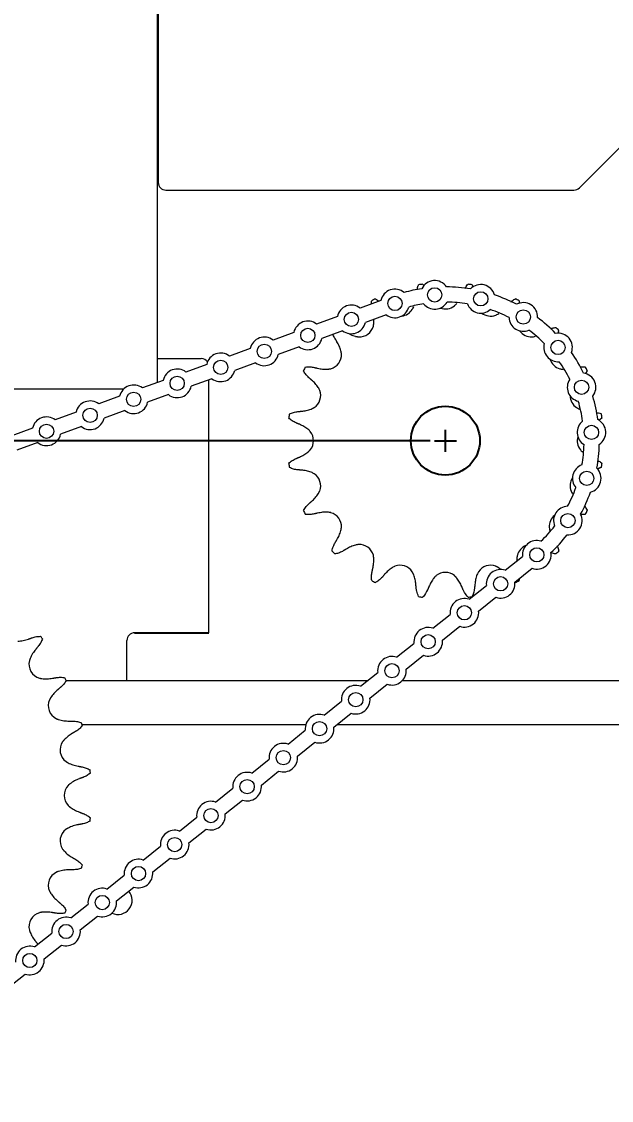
# Model space of a CAD drawing. Header units: inches. Extents: x 13.3 to 24.9, y 7.7 to 19.8.
# Drawn here: x 18.609 to 21.025, y 12.563 to 16.985 of the extents above; entities that cross this region are included whole.
import ezdxf

# ---------------------------------------------------------------- set-up
doc = ezdxf.new("R2010")
doc.units = ezdxf.units.IN
doc.header["$MEASUREMENT"] = 0
doc.header["$PDSIZE"] = -1
doc.layers.add('DIM', color=1, linetype='Continuous')
doc.styles.add('SLDTEXTSTYLE0', font='ARIAL.TTF', dxfattribs={"width": 0.7})
doc.styles.get("Standard").update_dxf_attribs({"font": 'ARIAL.TTF'})
doc.dimstyles.new('SLDDIMSTYLE0', dxfattribs={"dimtxt": 0.125, "dimasz": 0.15, "dimexe": 0, "dimexo": 0.0625, "dimgap": 0.03125, "dimtad": 0, "dimtih": 1, "dimtoh": 1, "dimdec": 3, "dimlfac": 4, "dimrnd": 1e-09, "dimzin": 12, "dimdsep": 46, "dimtxsty": 'SLDTEXTSTYLE0', "dimsah": 1, "dimcen": 0.09, "dimadec": 0, "dimazin": 0, "dimtfac": 1, "dimtdec": 3, "dimtofl": 0, "dimtmove": 0, "dimatfit": 3, "dimfxl": 0, "dimtolj": 1, "dimtzin": 12, "dimarcsym": 0})
doc.dimstyles.get("Standard").update_dxf_attribs({"dimtxt": 0.18, "dimasz": 0.18, "dimexe": 0.18, "dimexo": 0.0625, "dimgap": 0.09, "dimtad": 0, "dimtih": 1, "dimtoh": 1, "dimdec": 4, "dimzin": 0, "dimdsep": 46, "dimtxsty": 'Standard', "dimcen": 0.09, "dimadec": 0, "dimazin": 0, "dimtfac": 1, "dimtdec": 4, "dimtofl": 0, "dimtmove": 0, "dimatfit": 3, "dimfxl": 0, "dimtolj": 1, "dimtzin": 0, "dimarcsym": 0})

# ---------------------------------------------------------------- blocks, each defined once
blk = doc.blocks.new('*D13')
at = {"color": 0, "linetype": 'ByBlock', "lineweight": -2}
for p, q in [((16.5172, 18.5912), (16.5172, 19.6537)), ((16.6672, 19.6537), (20.4652, 19.6537)), ((24.7908, 19.6537), (20.9928, 19.6537)), ((24.9408, 16.3108), (24.9408, 19.6537))]:
    blk.add_line(p, q, dxfattribs=at)
at = {"color": 0, "linetype": 'ByBlock'}
for points in [[(16.5172, 19.6537), (16.6672, 19.6287), (16.6672, 19.6787)], [(24.9408, 19.6537), (24.7908, 19.6287), (24.7908, 19.6787)]]:
    blk.add_solid(points, dxfattribs=at)
at = {"layer": 'DEFPOINTS', "color": 0, "linetype": 'ByBlock'}
for p in [(16.5172, 18.5287), (24.9408, 16.2483)]:
    blk.add_point(p, dxfattribs=at)
at = {"color": 0, "linetype": 'ByBlock', "insert": (20.729, 19.6537), "char_height": 0.125, "attachment_point": 5, "style": 'SLDTEXTSTYLE0'}
blk.add_mtext('33 11/16', dxfattribs=at)
blk = doc.blocks.new('*D14')
at = {"color": 0, "linetype": 'ByBlock', "lineweight": -2}
for p, q in [((20.2825, 15.267), (14.2488, 15.267)), ((14.4288, 15.087), (14.4288, 14.1978)), ((14.4288, 12.743), (14.4288, 13.6801)), ((16.4547, 12.563), (14.2488, 12.563))]:
    blk.add_line(p, q, dxfattribs=at)
at = {"color": 0, "linetype": 'ByBlock'}
for points in [[(14.4288, 15.267), (14.4588, 15.087), (14.3988, 15.087)], [(14.4288, 12.563), (14.4588, 12.743), (14.3988, 12.743)]]:
    blk.add_solid(points, dxfattribs=at)
at = {"layer": 'DEFPOINTS', "color": 0, "linetype": 'ByBlock'}
for p in [(20.345, 15.267), (16.5172, 12.563)]:
    blk.add_point(p, dxfattribs=at)
at = {"color": 0, "linetype": 'ByBlock', "insert": (14.4288, 13.939), "char_height": 0.125, "attachment_point": 5, "style": 'SLDTEXTSTYLE0'}
blk.add_mtext('\\A1;\\S12 13\\/16"^ 10 13\\/16";', dxfattribs=at)

msp = doc.modelspace()

# ---------------------------------------------------------------- linework, layer by layer
at = {"color": 7, "linetype": 'Continuous', "lineweight": 15}
for p, q in [((19.164274, 17.500538), (19.164274, 15.505102)), ((19.169275, 17.450539), (19.169275, 16.325538)), ((19.164274, 16.959732), (19.169275, 16.959732)), ((19.169275, 16.803481), (19.164274, 16.803481)), ((21.313621, 16.723137), (20.893927, 16.303442)), ((19.200524, 16.294288), (20.87183, 16.294288)), ((20.081146, 15.84175), (19.995914, 15.810456)), ((19.902789, 15.776263), (19.817556, 15.744968)), ((20.102688, 15.78308), (20.017456, 15.751785)), ((19.724431, 15.710775), (19.639199, 15.67948)), ((19.924331, 15.717592), (19.839099, 15.686297)), ((19.546074, 15.645287), (19.460841, 15.613993)), ((19.745973, 15.652104), (19.660741, 15.62081)), ((19.367717, 15.5798), (19.282484, 15.548505)), ((19.567616, 15.586617), (19.482384, 15.555322)), ((19.389258, 15.521129), (19.304026, 15.489834)), ((19.027328, 15.478481), (18.454674, 15.478481)), ((19.18936, 15.514312), (19.104126, 15.483017)), ((19.376274, 14.479482), (19.376274, 15.516361)), ((19.376274, 14.479482), (19.376274, 15.516361)), ((19.011002, 15.448824), (18.925769, 15.41753)), ((19.210902, 15.455641), (19.125669, 15.424347)), ((19.032544, 15.390154), (18.947311, 15.358859)), ((18.832645, 15.383337), (18.747411, 15.35204)), ((18.654287, 15.317849), (18.569054, 15.286552)), ((18.854187, 15.324666), (18.768953, 15.293371)), ((18.675829, 15.259178), (18.590596, 15.227884)), ((20.590476, 14.735861), (20.661348, 14.792615)), ((20.629543, 14.687075), (20.700416, 14.743831)), ((20.442169, 14.617096), (20.513042, 14.673851)), ((20.481235, 14.568311), (20.552109, 14.625065)), ((20.293861, 14.498332), (20.364734, 14.555088)), ((20.332928, 14.449548), (20.403801, 14.506301)), ((19.0409, 14.282732), (19.0409, 14.448231)), ((19.0409, 14.282732), (19.0409, 14.448231)), ((20.145553, 14.379569), (20.216426, 14.436322)), ((20.18462, 14.330782), (20.255493, 14.387538)), ((20.024626, 14.282732), (18.791396, 14.282732)), ((19.997246, 14.260805), (20.068119, 14.317559)), ((23.228437, 14.282732), (20.167838, 14.282732)), ((20.036312, 14.212019), (20.107186, 14.268774)), ((19.848938, 14.142042), (19.919811, 14.198795)), ((19.888005, 14.093255), (19.958878, 14.150011)), ((18.856789, 14.10408), (19.773783, 14.10408)), ((19.70063, 14.023276), (19.771504, 14.080032)), ((19.901524, 14.10408), (21.801562, 14.10408)), ((19.739697, 13.974492), (19.81057, 14.031245)), ((19.552323, 13.904513), (19.623196, 13.961268)), ((19.591391, 13.855728), (19.662263, 13.912482)), ((19.404015, 13.785749), (19.474888, 13.842503)), ((19.443083, 13.736963), (19.513955, 13.793718)), ((19.255709, 13.666986), (19.326581, 13.723739)), ((19.294776, 13.618199), (19.365648, 13.674955)), ((19.107401, 13.54822), (19.178273, 13.604976)), ((19.146468, 13.499436), (19.21734, 13.556189)), ((18.959093, 13.429457), (19.029966, 13.486212)), ((18.99816, 13.380672), (19.069032, 13.437426)), ((18.810786, 13.310693), (18.881658, 13.367447)), ((18.849853, 13.261909), (18.920725, 13.318662)), ((18.662478, 13.19193), (18.73335, 13.248683)), ((18.701545, 13.143143), (18.772418, 13.199899)), ((18.553237, 13.02438), (18.624111, 13.081135))]:
    msp.add_line(p, q, dxfattribs=at)
msp.add_line((19.07215, 14.479482), (19.376274, 14.479482))
for centre, radius in [((20.301266, 15.864632), 0.029249), ((20.489995, 15.848431), 0.02925), ((20.138479, 15.829512), 0.02925), ((19.960122, 15.764024), 0.02925), ((20.664239, 15.774132), 0.02925), ((19.781765, 15.698536), 0.02925), ((19.603408, 15.633048), 0.02925), ((20.806587, 15.649159), 0.02925), ((19.42505, 15.567561), 0.02925), ((19.246693, 15.502073), 0.02925), ((20.902816, 15.485999), 0.02925), ((19.068336, 15.436586), 0.02925), ((18.889978, 15.371098), 0.02925), ((18.711621, 15.30561), 0.02925), ((20.943311, 15.300954), 0.02925), ((20.924025, 15.112516), 0.02925), ((20.846885, 14.939512), 0.02925), ((20.7196, 14.799226), 0.02925), ((20.571292, 14.680463), 0.02925), ((20.422984, 14.5617), 0.02925), ((20.274678, 14.442935), 0.029249), ((20.126369, 14.32417), 0.02925), ((19.978062, 14.205407), 0.02925), ((19.829754, 14.086643), 0.02925), ((19.681446, 13.96788), 0.02925), ((19.53314, 13.849116), 0.029249), ((19.384831, 13.730351), 0.02925), ((19.236523, 13.611587), 0.02925), ((19.088217, 13.492824), 0.02925), ((18.939911, 13.37406), 0.029249), ((18.791602, 13.255295), 0.02925), ((18.643294, 13.136531), 0.02925)]:
    msp.add_circle(centre, radius, dxfattribs=at)
msp.add_circle((20.345024, 15.266981), 0.14125)
for centre, radius, start, end in [((19.200525, 16.325539), 0.031251, 180.000602, 269.997247), ((20.871829, 16.325537), 0.031249, 270.001233, 315.004562), ((20.301266, 15.864631), 0.058625, 34.057558, 154.317936), ((20.13848, 15.82951), 0.058626, 50.032495, 167.948823), ((20.345059, 15.266768), 0.630715, 98.812514, 105.534828), ((20.343859, 15.274624), 0.640433, 98.246743, 99.761272), ((20.345066, 15.267477), 0.630003, 80.621302, 89.566295), ((20.34586, 15.272541), 0.642542, 80.241214, 81.750771), ((20.489995, 15.848429), 0.058626, 15.87279, 136.129772), ((20.340464, 15.27589), 0.638157, 116.238376, 117.758375), ((20.301266, 15.864635), 0.058627, 218.806054, 329.569879), ((20.344982, 15.266418), 0.568564, 80.877574, 89.311241), ((20.344877, 15.266663), 0.630849, 62.438847, 71.371859), ((20.35097, 15.278654), 0.635066, 62.23617, 63.763473), ((20.664239, 15.774133), 0.058625, 357.68252, 117.942964), ((19.960123, 15.764022), 0.058626, 52.375038, 167.94851), ((20.13848, 15.82951), 0.058624, 232.372771, 345.547583), ((20.159828, 15.836951), 0.059302, 276.481234, 326.916099), ((20.345149, 15.266344), 0.568649, 99.06263, 105.284211), ((20.345025, 15.866271), 0.059291, 249.539282, 308.921733), ((20.489994, 15.848427), 0.058622, 200.611426, 311.388069), ((20.530216, 15.836928), 0.059281, 232.419161, 290.924834), ((20.345072, 15.267091), 0.567881, 62.684503, 71.1284), ((19.781766, 15.698534), 0.058626, 52.375038, 167.94851), ((19.960122, 15.764026), 0.058626, 232.375038, 347.94851), ((20.664239, 15.774132), 0.058625, 182.426846, 293.19684), ((20.345191, 15.267173), 0.630247, 44.247803, 53.189447), ((19.992768, 15.75182), 0.059294, 267.080742, 344.919604), ((20.697281, 15.751821), 0.059295, 215.305255, 272.919945), ((20.345323, 15.267318), 0.56755, 44.494622, 52.943383), ((20.806589, 15.649161), 0.058623, 339.493564, 99.756935), ((20.34075, 15.262708), 0.654209, 44.258681, 45.741319), ((19.603408, 15.633047), 0.058626, 52.375038, 167.94851), ((19.781764, 15.698538), 0.058626, 232.375038, 347.94851), ((20.806587, 15.649159), 0.058624, 164.240263, 275.010504), ((19.425051, 15.567561), 0.058625, 52.374375, 167.94964), ((19.603407, 15.63305), 0.058626, 232.375038, 347.94851), ((19.860183, 15.619239), 0.059297, 285.082328, 2.918387), ((20.34495, 15.266938), 0.630585, 26.062839, 34.999655), ((19.345023, 15.572232), 0.031251, 34.329101, 89.998033), ((19.345023, 15.572232), 0.031251, 34.329101, 89.998033), ((20.341357, 15.268871), 0.644039, 152.248567, 153.754682), ((20.82987, 15.619244), 0.059303, 198.175182, 254.915665), ((20.345009, 15.266972), 0.568018, 26.310485, 34.752194), ((20.348692, 15.268871), 0.644039, 26.245318, 27.751433), ((19.246693, 15.502073), 0.058625, 52.374375, 167.94964), ((19.425049, 15.567563), 0.058626, 232.375038, 347.94851), ((20.902817, 15.485999), 0.058624, 321.306496, 81.568229), ((19.068336, 15.436585), 0.058625, 52.374375, 167.94964), ((19.246692, 15.502074), 0.058626, 232.375092, 347.948924), ((20.902818, 15.486), 0.058627, 146.054224, 256.820499), ((19.775062, 15.452173), 0.059294, 303.080706, 20.919724), ((20.914987, 15.452174), 0.059295, 181.025943, 236.919961), ((20.345007, 15.266978), 0.630517, 7.874879, 16.812569), ((18.889978, 15.371098), 0.058625, 52.374375, 167.94964), ((19.068336, 15.436582), 0.058623, 232.371191, 347.952825), ((20.345035, 15.266979), 0.56799, 8.123063, 16.565323), ((18.711619, 15.305611), 0.058623, 52.370757, 167.950713), ((18.889979, 15.371094), 0.058623, 232.370475, 347.953541), ((20.346122, 15.266807), 0.649275, 170.252972, 171.746858), ((20.94331, 15.300954), 0.058624, 127.864578, 238.634823), ((20.94331, 15.300955), 0.058625, 303.12016, 63.38019), ((20.343928, 15.266807), 0.649275, 8.253142, 9.747028), ((19.745733, 15.266981), 0.059292, 321.078777, 38.921223), ((18.711622, 15.305606), 0.058623, 232.370475, 347.953541), ((20.944316, 15.26698), 0.059292, 163.868155, 218.92107), ((20.345148, 15.266965), 0.567876, 349.934861, 358.378665), ((20.34534, 15.266948), 0.630183, 349.685196, 358.627559), ((20.344173, 15.266833), 0.6473, 188.249518, 189.748168), ((20.924025, 15.112517), 0.058625, 109.677713, 220.447156), ((20.345877, 15.266833), 0.6473, 350.251832, 351.750482), ((19.775062, 15.081789), 0.059294, 339.080276, 56.919294), ((20.924023, 15.112516), 0.058626, 284.934582, 45.19168), ((20.914987, 15.08179), 0.059294, 146.70001, 200.920732), ((20.345148, 15.26693), 0.567866, 331.746512, 340.190548), ((20.344617, 15.267164), 0.630946, 331.502828, 340.434507), ((20.846886, 14.939511), 0.058626, 91.491164, 202.259462), ((20.352561, 15.2708), 0.656612, 206.259739, 207.737012), ((19.860183, 14.914723), 0.059297, 357.081613, 74.917672), ((20.829851, 14.91473), 0.059282, 129.512313, 182.92523), ((20.846886, 14.93951), 0.058624, 266.744293, 27.005958), ((20.337488, 15.2708), 0.656612, 332.262988, 333.740261), ((20.345082, 15.266931), 0.567924, 313.559577, 322.002727), ((20.719601, 14.799225), 0.058627, 73.305421, 186.47359), ((20.344878, 15.267118), 0.630701, 313.313425, 322.248549), ((20.335904, 15.257859), 0.635265, 224.236395, 225.763254), ((19.992768, 14.782142), 0.059294, 15.08029, 92.919273), ((20.697286, 14.782138), 0.059301, 112.324617, 164.918001), ((20.354145, 15.257859), 0.635265, 314.236746, 315.763605), ((20.719602, 14.799225), 0.058623, 250.896774, 8.819307), ((20.159833, 14.697021), 0.059293, 33.078497, 110.920217), ((20.345025, 14.667689), 0.059292, 51.078777, 128.921223), ((20.530216, 14.697023), 0.059292, 69.078792, 146.922494), ((20.571293, 14.680463), 0.058625, 70.90026, 186.47566), ((20.351671, 15.280068), 0.662842, 242.26993, 243.733319), ((20.571292, 14.680463), 0.058625, 250.90026, 6.47566), ((20.339871, 15.27709), 0.65951, 296.264833, 297.735523), ((20.343859, 15.259338), 0.640433, 260.238728, 261.753257), ((20.422983, 14.561701), 0.058623, 70.896863, 186.476941), ((20.34586, 15.261421), 0.642542, 278.249229, 279.758786), ((20.422984, 14.561699), 0.058625, 250.90026, 6.47566), ((17.735495, 13.790693), 1.166561, 34.684979, 35.32281), ((19.072152, 14.448229), 0.031253, 90.004275, 179.995725), ((19.072152, 14.448229), 0.031253, 90.004275, 179.995725), ((20.274675, 14.442937), 0.058623, 70.897016, 186.478904), ((20.274676, 14.442936), 0.058625, 250.90026, 6.47566), ((20.12637, 14.324171), 0.058625, 70.90026, 186.47566), ((18.698737, 14.350812), 0.059294, 165.683181, 254.316863), ((20.126371, 14.324169), 0.058623, 250.896863, 6.476941), ((17.719543, 13.790765), 1.180386, 24.684798, 25.315217), ((19.978063, 14.205407), 0.058625, 70.90026, 186.47566), ((18.777977, 14.180879), 0.059293, 155.682034, 244.317732), ((19.978064, 14.205406), 0.058623, 250.896863, 6.476941), ((17.789813, 13.818982), 1.10441, 14.666278, 15.339954), ((19.829755, 14.086644), 0.058625, 70.90026, 186.47566), ((19.829754, 14.086643), 0.058625, 250.90026, 6.47566), ((18.826503, 13.999768), 0.059291, 145.68143, 234.318453), ((19.681445, 13.967881), 0.058623, 70.896863, 186.476941), ((19.681446, 13.96788), 0.058625, 250.90026, 6.47566), ((17.744069, 13.810941), 1.151025, 4.677622, 5.324183), ((19.53314, 13.849115), 0.058625, 70.900258, 186.475645), ((18.842847, 13.812981), 0.059293, 135.682671, 224.317329), ((19.53314, 13.849115), 0.058625, 250.897689, 6.477383), ((19.384833, 13.73035), 0.058626, 70.901559, 186.474369), ((17.738048, 13.815567), 1.15707, 354.676661, 355.319729), ((19.384833, 13.730351), 0.058624, 250.897537, 6.475428), ((18.826507, 13.626195), 0.059294, 125.683428, 214.317252), ((19.236526, 13.611586), 0.058627, 70.900933, 186.474137), ((19.236523, 13.611589), 0.058627, 250.900931, 6.474139), ((19.088216, 13.492824), 0.058624, 70.897537, 186.475422), ((18.777976, 13.445084), 0.059291, 115.681597, 204.317522), ((17.772169, 13.811655), 1.122661, 344.668144, 345.330984), ((19.088215, 13.492825), 0.058627, 250.900933, 6.474139), ((18.939908, 13.37406), 0.058625, 70.897676, 186.477388), ((19.004687, 13.382731), 0.0575, 244.193662, 41.152071), ((18.939908, 13.374062), 0.058627, 250.900933, 6.474139), ((18.698737, 13.275151), 0.059294, 105.68314, 194.316829), ((18.791603, 13.255294), 0.058627, 70.900934, 186.474155), ((17.775814, 13.808959), 1.118299, 334.667283, 335.332702), ((18.791603, 13.255295), 0.058624, 250.898315, 6.477605), ((18.643295, 13.13653), 0.058627, 70.900933, 186.474139), ((18.643295, 13.136531), 0.058624, 250.898162, 6.475642)]:
    msp.add_arc(centre, radius, start, end, dxfattribs=at)
for points in [[(19.169275, 16.606727), (19.164274, 16.606727)], [(19.164274, 16.494726), (19.169275, 16.494726)], [(20.251998, 15.908435), (20.257224, 15.901618)], [(20.454771, 15.905786), (20.458122, 15.896437)], [(20.058331, 15.848293), (20.072813, 15.83869)], [(20.646801, 15.840608), (20.647282, 15.829365)], [(20.052026, 15.74975), (20.051575, 15.764311)], [(20.809292, 15.719279), (20.805919, 15.707154)], [(19.900971, 15.672689), (19.893427, 15.685143)], [(19.976426, 15.694823), (19.989748, 15.692603)], [(19.164274, 15.603482), (19.345024, 15.603482)], [(19.172606, 15.603482), (19.345024, 15.603482)], [(19.807777, 15.567257), (19.821954, 15.563932)], [(19.797334, 15.515612), (19.786311, 15.525125)], [(19.862256, 15.55998), (19.875612, 15.561984)], [(20.926337, 15.553675), (20.918648, 15.54208)], [(19.795343, 15.396455), (19.807426, 15.40249)], [(19.741281, 15.386542), (19.755793, 15.38776)], [(20.986479, 15.360009), (20.974327, 15.350695)], [(19.747309, 15.334196), (19.733885, 15.339839)], [(19.782236, 15.220257), (19.791863, 15.22973)], [(19.733885, 15.194123), (19.747309, 15.199766)], [(19.755793, 15.146202), (19.741281, 15.147422)], [(20.98383, 15.157233), (20.967751, 15.151472)], [(19.82422, 15.048633), (19.830448, 15.060618)], [(19.786311, 15.008837), (19.797334, 15.018352)], [(19.821954, 14.97003), (19.807777, 14.966705)], [(20.918651, 14.965203), (20.899236, 14.964372)], [(19.917183, 14.898383), (19.919403, 14.911704)], [(19.893427, 14.848819), (19.900971, 14.861275)], [(19.939318, 14.822926), (19.926862, 14.815384)], [(20.052026, 14.784211), (20.05002, 14.797569)], [(20.638023, 14.784211), (20.638333, 14.774184)], [(20.04475, 14.729734), (20.048075, 14.74391)], [(20.21555, 14.717299), (20.209516, 14.729382)], [(20.563372, 14.746177), (20.551388, 14.752405)], [(20.57376, 14.738098), (20.563372, 14.746177)], [(20.096395, 14.719292), (20.086879, 14.708267)], [(20.391749, 14.704193), (20.382275, 14.713819)], [(20.631718, 14.685669), (20.629568, 14.687096)], [(20.225465, 14.663238), (20.224245, 14.677749)], [(20.277809, 14.669266), (20.272166, 14.655841)], [(20.417883, 14.655841), (20.412239, 14.669266)], [(20.465803, 14.677749), (20.464585, 14.663238)], [(18.637539, 14.453981), (18.653109, 14.45958)], [(18.677795, 14.424326), (18.667208, 14.41161)], [(18.644293, 14.374296), (18.641285, 14.365475)], [(18.682709, 14.293726), (18.691852, 14.291919)], [(18.735625, 14.293109), (18.751931, 14.295918)], [(18.77012, 14.256912), (18.757485, 14.246228)], [(18.728439, 14.213462), (18.723945, 14.205296)], [(18.752281, 14.127443), (18.760971, 14.124076)], [(18.804286, 14.117646), (18.820832, 14.117583)], [(18.83197, 14.076012), (18.817673, 14.067684)], [(18.783377, 14.040458), (18.777534, 14.033195)], [(18.79192, 13.951607), (18.799895, 13.94678)], [(18.841434, 13.932928), (18.857717, 13.92999)], [(18.861469, 13.887117), (18.845942, 13.881398)], [(18.80744, 13.860541), (18.800424, 13.854405)], [(18.800424, 13.771557), (18.80744, 13.76542)], [(18.845942, 13.744563), (18.861469, 13.738845)], [(18.799895, 13.679181), (18.79192, 13.674357)], [(18.857717, 13.695971), (18.841434, 13.693036)], [(18.777534, 13.592766), (18.783377, 13.585506)], [(18.817673, 13.55828), (18.83197, 13.549952)], [(18.760971, 13.501886), (18.752281, 13.498518)], [(18.820832, 13.508381), (18.804286, 13.508315)], [(18.723945, 13.420668), (18.728439, 13.412502)], [(18.757485, 13.379734), (18.77012, 13.369049)], [(18.691852, 13.334042), (18.682709, 13.332238)], [(18.751931, 13.330044), (18.735625, 13.332855)], [(18.641285, 13.260489), (18.644293, 13.251666)], [(18.667208, 13.214352), (18.676517, 13.20317)]]:
    msp.add_open_spline(points, degree=1, dxfattribs=at)
for points, knots in [([(20.22951, 15.885956), (20.230592, 15.891968), (20.231828, 15.898832), (20.234897, 15.905018), (20.235278, 15.905786)], [0, 0, 0, 0, 0.875875761, 1, 1, 1, 1]), ([(20.426338, 15.891208), (20.429247, 15.896632), (20.432571, 15.902832), (20.437442, 15.907812), (20.438051, 15.908435)], [0, 0, 0, 0, 0.87483657, 1, 1, 1, 1]), ([(20.042558, 15.827581), (20.042533, 15.831129), (20.042503, 15.835493), (20.04313, 15.839802), (20.043247, 15.840608)], [0, 0, 0, 0, 0.81296975, 1, 1, 1, 1]), ([(20.613812, 15.836034), (20.614318, 15.836535), (20.618894, 15.841062), (20.625242, 15.844826), (20.631001, 15.847909), (20.631718, 15.848293)], [0, 0, 0, 0, 0.09817784, 0.88764925, 1, 1, 1, 1]), ([(20.209516, 15.80458), (20.210487, 15.806151), (20.212863, 15.809992), (20.214552, 15.814185), (20.21555, 15.816663)], [0, 0, 0, 0, 0.40910882, 1, 1, 1, 1]), ([(20.382275, 15.820143), (20.383685, 15.821336), (20.387131, 15.824255), (20.390033, 15.82772), (20.391749, 15.829769)], [0, 0, 0, 0, 0.40896185, 1, 1, 1, 1]), ([(20.551388, 15.781557), (20.553098, 15.782257), (20.557278, 15.783968), (20.561109, 15.786369), (20.563372, 15.787787)], [0, 0, 0, 0, 0.40905198, 1, 1, 1, 1]), ([(20.05002, 15.736393), (20.050459, 15.738188), (20.051532, 15.742575), (20.051842, 15.747085), (20.052026, 15.74975)], [0, 0, 0, 0, 0.409036763, 1, 1, 1, 1]), ([(19.893427, 15.685143), (19.890535, 15.690068), (19.887143, 15.695844), (19.885388, 15.702253), (19.885129, 15.703198)], [0, 0, 0, 0, 0.85257235, 1, 1, 1, 1]), ([(19.946937, 15.707072), (19.950246, 15.705252), (19.959609, 15.700104), (19.969822, 15.696896), (19.976426, 15.694823)], [0, 0, 0, 0, 0.35342188, 1, 1, 1, 1]), ([(20.776423, 15.725083), (20.777086, 15.725416), (20.782863, 15.728322), (20.790091, 15.729951), (20.796521, 15.731106), (20.797322, 15.73125)], [0, 0, 0, 0, 0.10188876, 0.88810298, 1, 1, 1, 1]), ([(19.917183, 15.635579), (19.915112, 15.64199), (19.910944, 15.654899), (19.90431, 15.666733), (19.900971, 15.672689)], [0, 0, 0, 0, 0.49664244, 1, 1, 1, 1]), ([(20.700301, 15.692603), (20.702143, 15.69274), (20.706647, 15.693076), (20.711032, 15.694174), (20.713623, 15.694823)], [0, 0, 0, 0, 0.40902259, 1, 1, 1, 1]), ([(19.919403, 15.622258), (19.919266, 15.6241), (19.91893, 15.628604), (19.917832, 15.632988), (19.917183, 15.635579)], [0, 0, 0, 0, 0.4091083, 1, 1, 1, 1]), ([(19.771398, 15.568759), (19.778181, 15.569403), (19.790393, 15.570562), (19.802426, 15.568274), (19.807777, 15.567257)], [0, 0, 0, 0, 0.55538885, 1, 1, 1, 1]), ([(20.896615, 15.569315), (20.897433, 15.569442), (20.90391, 15.570445), (20.911374, 15.569761), (20.917845, 15.56887), (20.918651, 15.568759)], [0, 0, 0, 0, 0.11235617, 0.88943622, 1, 1, 1, 1]), ([(19.786311, 15.525125), (19.782213, 15.529044), (19.773969, 15.536927), (19.767164, 15.547186), (19.764095, 15.552956), (19.763713, 15.553675)], [0, 0, 0, 0, 0.46395339, 0.9332338, 1, 1, 1, 1]), ([(19.821954, 15.563932), (19.828475, 15.562625), (19.841775, 15.55996), (19.855341, 15.559973), (19.862256, 15.55998)], [0, 0, 0, 0, 0.49027174, 1, 1, 1, 1]), ([(20.814437, 15.561984), (20.816232, 15.561546), (20.820619, 15.560475), (20.825128, 15.560164), (20.827793, 15.55998)], [0, 0, 0, 0, 0.40906105, 1, 1, 1, 1]), ([(19.82422, 15.485329), (19.820269, 15.490786), (19.812315, 15.501774), (19.80235, 15.510979), (19.797334, 15.515612)], [0, 0, 0, 0, 0.49663042, 1, 1, 1, 1]), ([(19.830448, 15.473344), (19.829748, 15.475054), (19.828036, 15.479234), (19.825637, 15.483065), (19.82422, 15.485329)], [0, 0, 0, 0, 0.40908761, 1, 1, 1, 1]), ([(19.755793, 15.38776), (19.762398, 15.388533), (19.77587, 15.390109), (19.788768, 15.394312), (19.795343, 15.396455)], [0, 0, 0, 0, 0.49025666, 1, 1, 1, 1]), ([(20.882623, 15.40249), (20.884194, 15.401519), (20.888036, 15.399144), (20.892228, 15.397453), (20.894706, 15.396455)], [0, 0, 0, 0, 0.40897751, 1, 1, 1, 1]), ([(19.733885, 15.339839), (19.728395, 15.342461), (19.717333, 15.347743), (19.708181, 15.3559), (19.703571, 15.360009)], [0, 0, 0, 0, 0.49628708, 1, 1, 1, 1]), ([(19.706219, 15.376729), (19.711675, 15.379136), (19.722889, 15.384082), (19.735042, 15.385708), (19.741281, 15.386542)], [0, 0, 0, 0, 0.4865569, 1, 1, 1, 1]), ([(20.963288, 15.382684), (20.969545, 15.381558), (20.976653, 15.380279), (20.983062, 15.377108), (20.98383, 15.376729)], [0, 0, 0, 0, 0.88019376, 1, 1, 1, 1]), ([(19.782236, 15.313705), (19.776793, 15.317675), (19.765833, 15.325667), (19.753511, 15.33134), (19.747309, 15.334196)], [0, 0, 0, 0, 0.49665598, 1, 1, 1, 1]), ([(19.791863, 15.304232), (19.790669, 15.305641), (19.787749, 15.309087), (19.784284, 15.311989), (19.782236, 15.313705)], [0, 0, 0, 0, 0.40899588, 1, 1, 1, 1]), ([(19.747309, 15.199766), (19.753352, 15.202543), (19.765677, 15.208205), (19.776645, 15.216188), (19.782236, 15.220257)], [0, 0, 0, 0, 0.490287, 1, 1, 1, 1]), ([(20.898186, 15.22973), (20.89938, 15.228321), (20.902299, 15.224875), (20.905764, 15.221973), (20.907812, 15.220257)], [0, 0, 0, 0, 0.40896185, 1, 1, 1, 1]), ([(19.703571, 15.173956), (19.708016, 15.17793), (19.717153, 15.1861), (19.728208, 15.191401), (19.733885, 15.194123)], [0, 0, 0, 0, 0.486534364, 1, 1, 1, 1]), ([(20.968865, 15.185919), (20.974426, 15.182938), (20.980764, 15.179541), (20.985855, 15.174565), (20.986479, 15.173956)], [0, 0, 0, 0, 0.87754038, 1, 1, 1, 1]), ([(19.741281, 15.147422), (19.73525, 15.148217), (19.723097, 15.14982), (19.711873, 15.15475), (19.706219, 15.157233)], [0, 0, 0, 0, 0.49627946, 1, 1, 1, 1]), ([(19.795343, 15.137508), (19.788939, 15.139601), (19.776046, 15.143816), (19.762574, 15.145403), (19.755793, 15.146202)], [0, 0, 0, 0, 0.49666731, 1, 1, 1, 1]), ([(19.807426, 15.131472), (19.805855, 15.132443), (19.802013, 15.134818), (19.797821, 15.136509), (19.795343, 15.137508)], [0, 0, 0, 0, 0.40897751, 1, 1, 1, 1]), ([(19.797334, 15.018352), (19.802224, 15.022859), (19.812197, 15.032052), (19.82016, 15.043035), (19.82422, 15.048633)], [0, 0, 0, 0, 0.49024984, 1, 1, 1, 1]), ([(20.859602, 15.060618), (20.860301, 15.058908), (20.862011, 15.054728), (20.864411, 15.050897), (20.86583, 15.048633)], [0, 0, 0, 0, 0.409049281, 1, 1, 1, 1]), ([(19.763713, 14.980287), (19.767178, 14.986154), (19.773418, 14.996716), (19.782343, 15.005106), (19.786311, 15.008837)], [0, 0, 0, 0, 0.55540189, 1, 1, 1, 1]), ([(20.913814, 14.998464), (20.914404, 14.99787), (20.919028, 14.993211), (20.922871, 14.986764), (20.925953, 14.981005), (20.926337, 14.980287)], [0, 0, 0, 0, 0.11360054, 0.88957064, 1, 1, 1, 1]), ([(19.807777, 14.966705), (19.802198, 14.965692), (19.790975, 14.963655), (19.778677, 14.964186), (19.772204, 14.96509), (19.771398, 14.965203)], [0, 0, 0, 0, 0.46395877, 0.9332274, 1, 1, 1, 1]), ([(19.862256, 14.973982), (19.855519, 14.973994), (19.841954, 14.974018), (19.82865, 14.971365), (19.821954, 14.97003)], [0, 0, 0, 0, 0.49665665, 1, 1, 1, 1]), ([(19.875612, 14.971978), (19.873818, 14.972416), (19.86943, 14.973487), (19.864921, 14.973798), (19.862256, 14.973982)], [0, 0, 0, 0, 0.40906105, 1, 1, 1, 1]), ([(20.770646, 14.911704), (20.770784, 14.909862), (20.77112, 14.905358), (20.772218, 14.900974), (20.772866, 14.898383)], [0, 0, 0, 0, 0.4091083, 1, 1, 1, 1]), ([(19.900971, 14.861275), (19.904228, 14.867072), (19.910872, 14.878898), (19.915052, 14.891804), (19.917183, 14.898383)], [0, 0, 0, 0, 0.49023315, 1, 1, 1, 1]), ([(19.880757, 14.814685), (19.88224, 14.821335), (19.884911, 14.833308), (19.890806, 14.844045), (19.893427, 14.848819)], [0, 0, 0, 0, 0.55540774, 1, 1, 1, 1]), ([(19.926862, 14.815384), (19.921869, 14.812698), (19.911825, 14.807293), (19.899966, 14.803991), (19.893529, 14.802856), (19.892727, 14.802715)], [0, 0, 0, 0, 0.46393071, 0.9332204, 1, 1, 1, 1]), ([(19.976426, 14.839139), (19.970015, 14.837069), (19.957106, 14.8329), (19.945274, 14.826266), (19.939318, 14.822926)], [0, 0, 0, 0, 0.49664859, 1, 1, 1, 1]), ([(19.989748, 14.841359), (19.987906, 14.841222), (19.983402, 14.840886), (19.979017, 14.839788), (19.976426, 14.839139)], [0, 0, 0, 0, 0.4091083, 1, 1, 1, 1]), ([(20.802976, 14.835889), (20.803362, 14.835126), (20.806329, 14.829251), (20.807997, 14.821916), (20.809149, 14.815486), (20.809292, 14.814685)], [0, 0, 0, 0, 0.11568291, 0.88987997, 1, 1, 1, 1]), ([(20.048075, 14.74391), (20.049381, 14.750431), (20.052045, 14.763731), (20.052032, 14.777297), (20.052026, 14.784211)], [0, 0, 0, 0, 0.49031218, 1, 1, 1, 1]), ([(20.640028, 14.797569), (20.639589, 14.795774), (20.638517, 14.791387), (20.638206, 14.786877), (20.638023, 14.784211)], [0, 0, 0, 0, 0.409036763, 1, 1, 1, 1]), ([(20.797322, 14.802715), (20.790572, 14.803937), (20.783753, 14.805171), (20.77763, 14.80822), (20.777569, 14.808251)], [0, 0, 0, 0, 0.98997479, 1, 1, 1, 1]), ([(20.043247, 14.693354), (20.042603, 14.700137), (20.041443, 14.71235), (20.043732, 14.724384), (20.04475, 14.729734)], [0, 0, 0, 0, 0.5554005, 1, 1, 1, 1]), ([(20.126677, 14.746177), (20.121219, 14.742227), (20.110231, 14.734272), (20.101027, 14.724307), (20.096395, 14.719292)], [0, 0, 0, 0, 0.49668123, 1, 1, 1, 1]), ([(20.138661, 14.752405), (20.136951, 14.751705), (20.132772, 14.749994), (20.128941, 14.747595), (20.126677, 14.746177)], [0, 0, 0, 0, 0.40908761, 1, 1, 1, 1]), ([(20.480534, 14.729382), (20.479562, 14.727811), (20.477186, 14.72397), (20.475497, 14.719777), (20.474498, 14.717299)], [0, 0, 0, 0, 0.40909446, 1, 1, 1, 1]), ([(20.086879, 14.708267), (20.082961, 14.704168), (20.07508, 14.695924), (20.064818, 14.689123), (20.05905, 14.686052), (20.058331, 14.685669)], [0, 0, 0, 0, 0.46394235, 0.9332169, 1, 1, 1, 1]), ([(20.224245, 14.677749), (20.223473, 14.684354), (20.221897, 14.697826), (20.217693, 14.710725), (20.21555, 14.717299)], [0, 0, 0, 0, 0.49025273, 1, 1, 1, 1]), ([(20.298301, 14.704193), (20.294331, 14.69875), (20.286339, 14.68779), (20.280665, 14.675468), (20.277809, 14.669266)], [0, 0, 0, 0, 0.49664955, 1, 1, 1, 1]), ([(20.307774, 14.713819), (20.306364, 14.712626), (20.302917, 14.709707), (20.300016, 14.706242), (20.298301, 14.704193)], [0, 0, 0, 0, 0.40902386, 1, 1, 1, 1]), ([(20.412239, 14.669266), (20.409464, 14.675309), (20.403801, 14.687634), (20.395818, 14.698602), (20.391749, 14.704193)], [0, 0, 0, 0, 0.49024755, 1, 1, 1, 1]), ([(20.474498, 14.717299), (20.472405, 14.710896), (20.46819, 14.698003), (20.466602, 14.684531), (20.465803, 14.677749)], [0, 0, 0, 0, 0.49663698, 1, 1, 1, 1]), ([(20.647319, 14.701309), (20.647321, 14.699459), (20.647324, 14.696792), (20.646924, 14.69416), (20.646801, 14.693354)], [0, 0, 0, 0, 0.69404164, 1, 1, 1, 1]), ([(20.235278, 14.628176), (20.232282, 14.635218), (20.227476, 14.646514), (20.226015, 14.658663), (20.225465, 14.663238)], [0, 0, 0, 0, 0.62342295, 1, 1, 1, 1]), ([(20.272166, 14.655841), (20.26682, 14.645754), (20.261062, 14.634888), (20.252604, 14.626153), (20.251998, 14.625527)], [0, 0, 0, 0, 0.92833383, 1, 1, 1, 1]), ([(20.438051, 14.625527), (20.432855, 14.631521), (20.424811, 14.640799), (20.419694, 14.651909), (20.417883, 14.655841)], [0, 0, 0, 0, 0.646077618, 1, 1, 1, 1]), ([(20.464585, 14.663238), (20.462616, 14.651978), (20.460497, 14.639864), (20.455148, 14.628946), (20.454771, 14.628176)], [0, 0, 0, 0, 0.92954224, 1, 1, 1, 1]), ([(18.653109, 14.45958), (18.658641, 14.461287), (18.669779, 14.464725), (18.681434, 14.465027), (18.687301, 14.465179)], [0, 0, 0, 0, 0.49657513, 1, 1, 1, 1]), ([(18.594638, 14.445209), (18.601882, 14.445892), (18.616497, 14.44727), (18.630485, 14.451731), (18.637539, 14.453981)], [0, 0, 0, 0, 0.49563302, 1, 1, 1, 1]), ([(18.69475, 14.454541), (18.692676, 14.44925), (18.688423, 14.438398), (18.681396, 14.429094), (18.677795, 14.424326)], [0, 0, 0, 0, 0.48759851, 1, 1, 1, 1]), ([(18.667208, 14.41161), (18.662811, 14.405932), (18.653822, 14.394326), (18.647515, 14.381068), (18.644293, 14.374296)], [0, 0, 0, 0, 0.489204, 1, 1, 1, 1]), ([(18.691852, 14.291919), (18.699105, 14.291334), (18.713738, 14.290153), (18.728287, 14.292118), (18.735625, 14.293109)], [0, 0, 0, 0, 0.49562834, 1, 1, 1, 1]), ([(18.751931, 14.295918), (18.757675, 14.296638), (18.769241, 14.298088), (18.780771, 14.296364), (18.786576, 14.295496)], [0, 0, 0, 0, 0.49657453, 1, 1, 1, 1]), ([(18.792064, 14.283725), (18.789103, 14.278874), (18.783029, 14.268926), (18.774493, 14.260983), (18.77012, 14.256912)], [0, 0, 0, 0, 0.48757744, 1, 1, 1, 1]), ([(18.757485, 14.246228), (18.752169, 14.2414), (18.741302, 14.231532), (18.732788, 14.219571), (18.728439, 14.213462)], [0, 0, 0, 0, 0.48919935, 1, 1, 1, 1]), ([(18.760971, 14.124076), (18.768012, 14.12224), (18.782217, 14.118537), (18.796887, 14.117945), (18.804286, 14.117646)], [0, 0, 0, 0, 0.49563012, 1, 1, 1, 1]), ([(18.820832, 14.117583), (18.826613, 14.117295), (18.838256, 14.116716), (18.849311, 14.113013), (18.854876, 14.111148)], [0, 0, 0, 0, 0.496579463, 1, 1, 1, 1]), ([(18.817673, 14.067684), (18.8116, 14.063851), (18.799185, 14.056018), (18.788722, 14.045719), (18.783377, 14.040458)], [0, 0, 0, 0, 0.48922672, 1, 1, 1, 1]), ([(18.858237, 14.098606), (18.854479, 14.094342), (18.846771, 14.085598), (18.836985, 14.07926), (18.83197, 14.076012)], [0, 0, 0, 0, 0.48761564, 1, 1, 1, 1]), ([(18.799895, 13.94678), (18.80651, 13.94375), (18.819856, 13.937635), (18.8342, 13.934506), (18.841434, 13.932928)], [0, 0, 0, 0, 0.49564206, 1, 1, 1, 1]), ([(18.857717, 13.92999), (18.863361, 13.928703), (18.874727, 13.926111), (18.884971, 13.920546), (18.890128, 13.917745)], [0, 0, 0, 0, 0.49659461, 1, 1, 1, 1]), ([(18.89126, 13.904806), (18.886818, 13.901261), (18.877708, 13.89399), (18.866971, 13.889446), (18.861469, 13.887117)], [0, 0, 0, 0, 0.48757797, 1, 1, 1, 1]), ([(18.845942, 13.881398), (18.839295, 13.87868), (18.825708, 13.873123), (18.813616, 13.864795), (18.80744, 13.860541)], [0, 0, 0, 0, 0.48920117, 1, 1, 1, 1]), ([(18.80744, 13.76542), (18.813428, 13.761288), (18.82551, 13.752949), (18.839092, 13.747375), (18.845942, 13.744563)], [0, 0, 0, 0, 0.49562559, 1, 1, 1, 1]), ([(18.890128, 13.708219), (18.885138, 13.705498), (18.874904, 13.699919), (18.863541, 13.697309), (18.857717, 13.695971)], [0, 0, 0, 0, 0.48757205, 1, 1, 1, 1]), ([(18.861469, 13.738845), (18.866803, 13.736597), (18.877546, 13.73207), (18.886668, 13.72481), (18.89126, 13.721156)], [0, 0, 0, 0, 0.496578016, 1, 1, 1, 1]), ([(18.841434, 13.693036), (18.834416, 13.691513), (18.820071, 13.688399), (18.806717, 13.682298), (18.799895, 13.679181)], [0, 0, 0, 0, 0.48919082, 1, 1, 1, 1]), ([(18.783377, 13.585506), (18.788557, 13.580396), (18.799007, 13.570085), (18.811415, 13.562238), (18.817673, 13.55828)], [0, 0, 0, 0, 0.49562726, 1, 1, 1, 1]), ([(18.83197, 13.549952), (18.836833, 13.546811), (18.846626, 13.540487), (18.854349, 13.531755), (18.858237, 13.527358)], [0, 0, 0, 0, 0.496594042, 1, 1, 1, 1]), ([(18.804286, 13.508315), (18.79711, 13.508034), (18.782441, 13.50746), (18.76823, 13.50377), (18.760971, 13.501886)], [0, 0, 0, 0, 0.48919575, 1, 1, 1, 1]), ([(18.854876, 13.514813), (18.849489, 13.513001), (18.838442, 13.509283), (18.826798, 13.508687), (18.820832, 13.508381)], [0, 0, 0, 0, 0.48758385, 1, 1, 1, 1]), ([(18.728439, 13.412502), (18.732652, 13.40657), (18.741153, 13.394602), (18.75201, 13.384719), (18.757485, 13.379734)], [0, 0, 0, 0, 0.49561733, 1, 1, 1, 1]), ([(18.77012, 13.369049), (18.774363, 13.365112), (18.782908, 13.357184), (18.788999, 13.347243), (18.792064, 13.342239)], [0, 0, 0, 0, 0.49660042, 1, 1, 1, 1]), ([(18.735625, 13.332855), (18.72851, 13.333824), (18.713964, 13.335805), (18.699328, 13.334638), (18.691852, 13.334042)], [0, 0, 0, 0, 0.489196665, 1, 1, 1, 1]), ([(18.786576, 13.330468), (18.780956, 13.329618), (18.769431, 13.327874), (18.75786, 13.329309), (18.751931, 13.330044)], [0, 0, 0, 0, 0.48757678, 1, 1, 1, 1]), ([(18.644293, 13.251666), (18.647412, 13.245093), (18.653705, 13.23183), (18.662681, 13.220212), (18.667208, 13.214352)], [0, 0, 0, 0, 0.4955989, 1, 1, 1, 1])]:
    msp.add_open_spline(points, degree=3, knots=knots, dxfattribs=at)
at = {"layer": 'DIM'}
for p, q in [((20.345024, 15.221981), (20.345024, 15.311981)), ((20.300024, 15.266981), (20.390024, 15.266981))]:
    msp.add_line(p, q, dxfattribs=at)

# ---------------------------------------------------------------- dimensions: what is measured, and where the dimension line sits
dim = msp.add_linear_dim(base=(24.940774, 19.653689), p1=(16.517187, 18.528689), p2=(24.940774, 16.248323), dimstyle='SLDDIMSTYLE0', override={"dimdec": 4, "dimlunit": 5, "dimfrac": 2}, dxfattribs=at)
dim.commit()
dim.dimension.update_dxf_attribs({"geometry": '*D13', "text_midpoint": (20.728981, 19.653689)})
dim = msp.add_linear_dim(base=(14.428819, 15.266981), p1=(16.517186, 12.562981), p2=(20.345024, 15.266981), angle=90, dimstyle='Standard', override={"dimtxt": 0.125, "dimlfac": 4, "dimlunit": 5, "dimtxsty": 'SLDTEXTSTYLE0', "dimlim": 1, "dimtp": 2, "dimfrac": 2}, dxfattribs=at)
dim.commit()
dim.dimension.update_dxf_attribs({"geometry": '*D14', "text_midpoint": (14.428819, 13.93898)})

doc.saveas('drawing.dxf')
